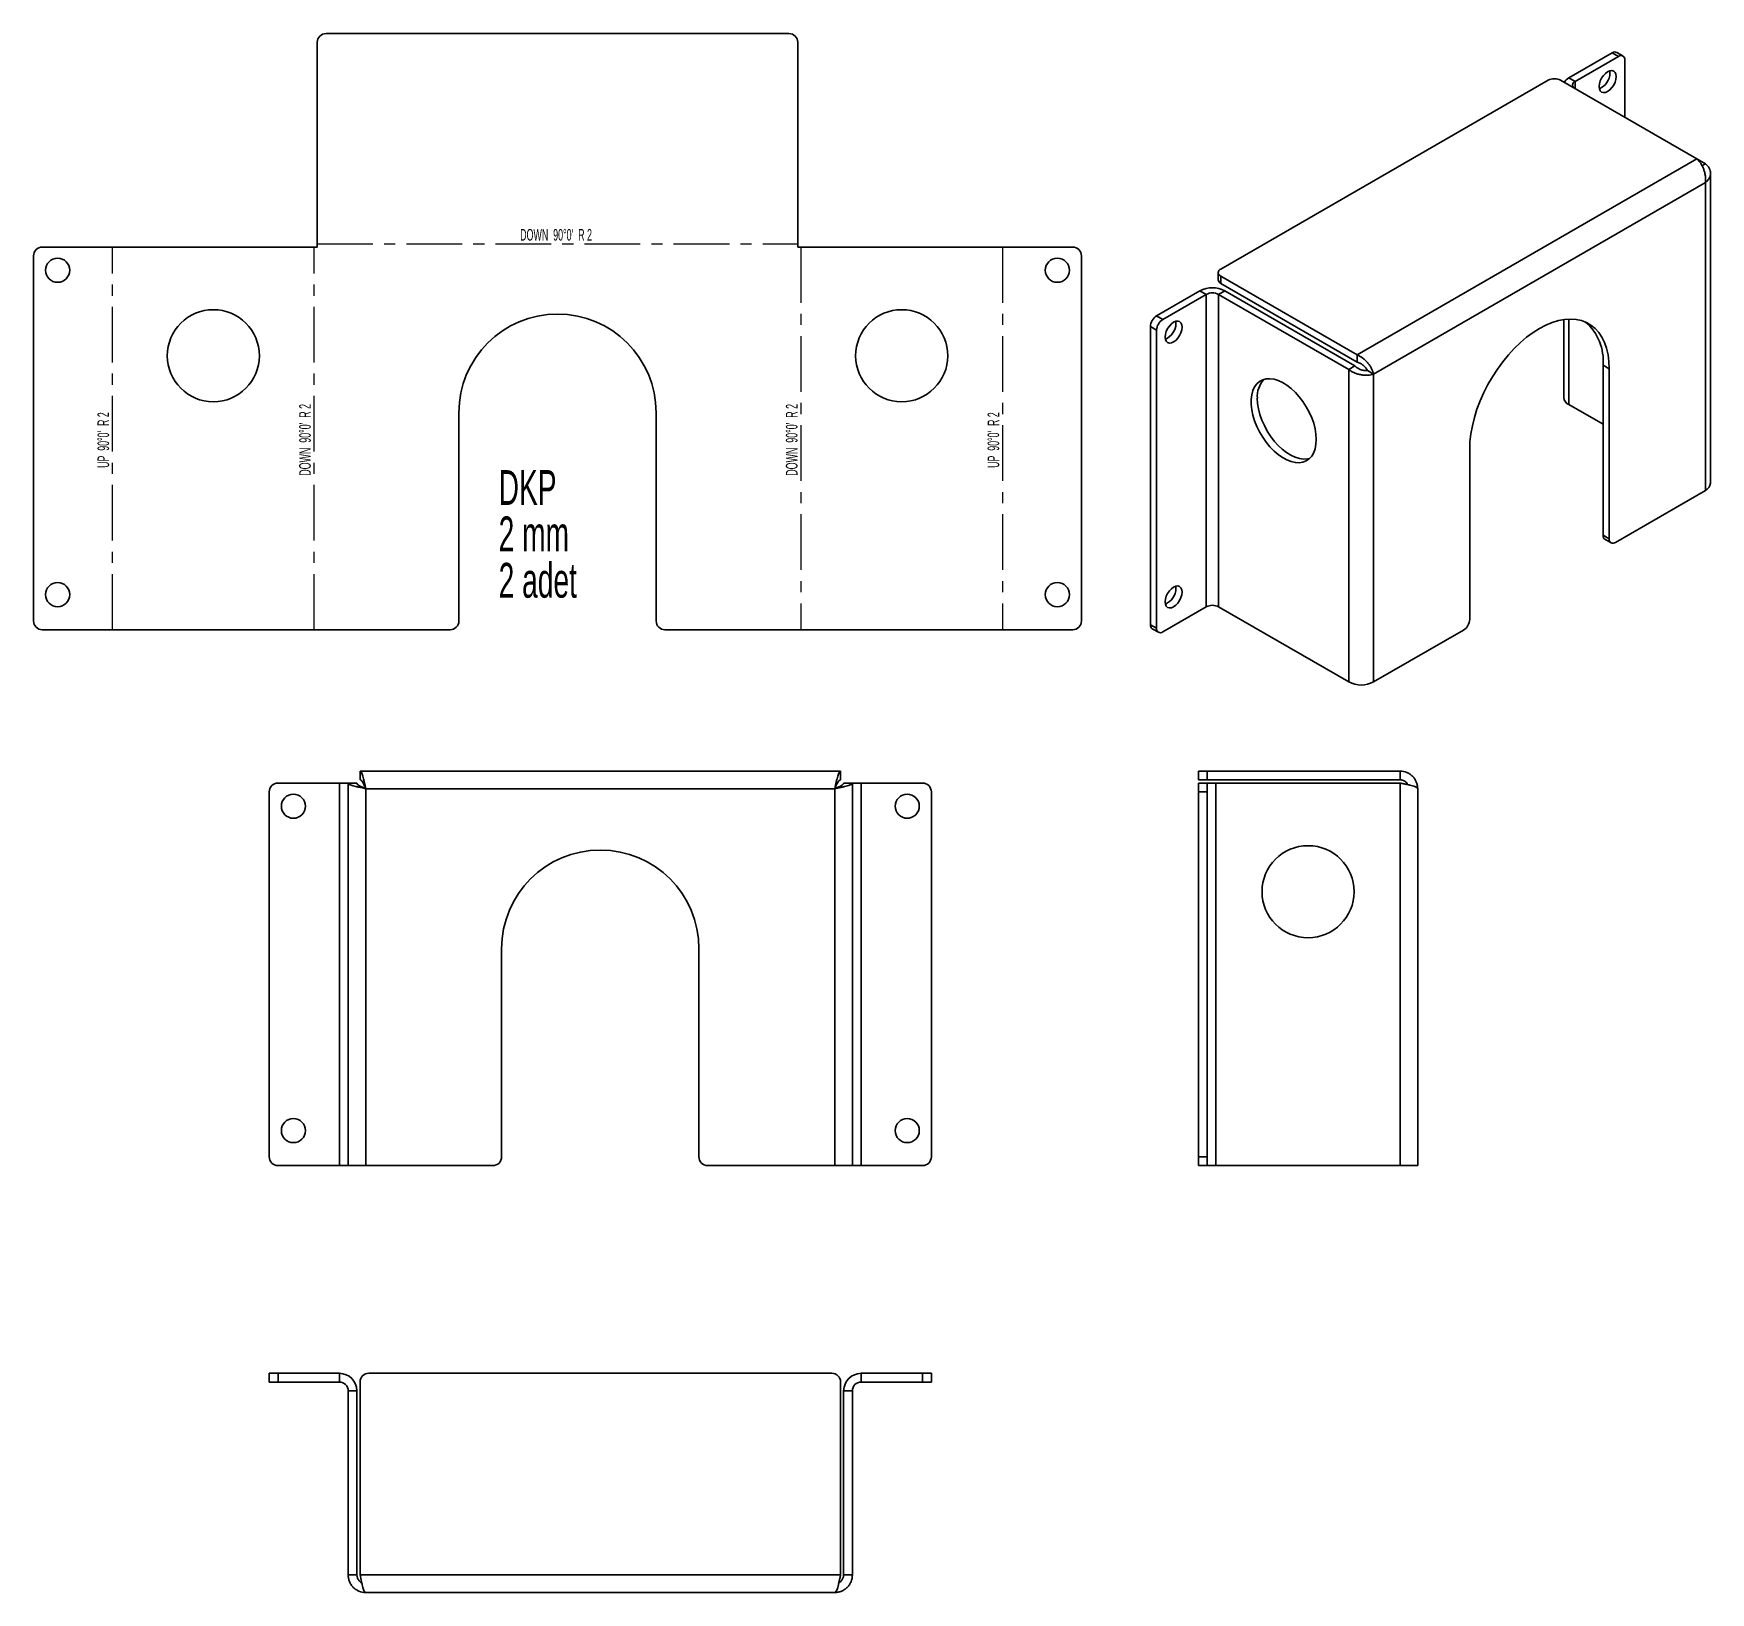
# Model space of a CAD drawing. Header units: millimetres. Extents: x 319 to 701, y -171 to 184.
import ezdxf

# ---------------------------------------------------------------- set-up
doc = ezdxf.new("R2010")
doc.units = ezdxf.units.MM
doc.linetypes.add('CENTERX2', pattern=[20.32, 12.7, -2.54, 2.54, -2.54])
doc.styles.add('SLDTEXTSTYLE0', font='TXT', dxfattribs={"width": 0.605})
doc.styles.add('SLDTEXTSTYLE1', font='TXT', dxfattribs={"width": 0.5675})
doc.styles.add('SLDTEXTSTYLE2', font='TXT', dxfattribs={"width": 0.572187})

# ---------------------------------------------------------------- blocks, each defined once
blk = doc.blocks.new('SW_NOTE_0')
at = {"color": 0, "linetype": 'Continuous', "lineweight": 0, "char_height": 7.938, "attachment_point": 1, "style": 'SLDTEXTSTYLE0'}
for s, insert in [('DKP', (0, 10.23)), ('2 mm', (0, -0.35)), ('2 adet', (0, -10.93))]:
    blk.add_mtext(s, dxfattribs=dict(at, insert=insert))

msp = doc.modelspace()

# ---------------------------------------------------------------- linework, layer by layer
at = {"color": 7, "linetype": 'Continuous', "lineweight": 35}
for p, q in [((490.93, 184.36), (385.35, 184.36)), ((383.35, 135.65), (383.35, 182.36)), ((492.93, 135.65), (492.93, 182.36)), ((668.81, 174.25), (678.71, 179.97)), ((680.13, 179.15), (678.71, 179.97)), ((681.13, 179.25), (679.71, 180.07)), ((670.23, 173.44), (680.13, 179.15)), ((681.54, 178.33), (681.54, 165.27)), ((664.07, 173.72), (589.41, 130.62)), ((698.01, 155.76), (666.9, 173.72)), ((670.23, 173.44), (668.81, 174.25)), ((670.23, 171.8), (670.23, 173.44)), ((678.18, 175.34), (678.13, 175.85)), ((698.01, 155.76), (620.52, 111.03)), ((699.93, 154.66), (698.01, 155.76)), ((699.93, 154.66), (699.15, 154.21)), ((699.93, 150.34), (624.27, 106.66)), ((699.93, 80.11), (699.93, 150.34)), ((701.1, 81.75), (701.1, 152.5)), ((320.63, 135.65), (383.35, 135.65)), ((492.93, 135.65), (555.64, 135.65)), ((318.63, 50.36), (318.63, 133.65)), ((557.64, 133.65), (557.64, 50.36)), ((588.83, 129.81), (588.83, 128.17)), ((620.52, 111.03), (589.41, 128.99)), ((589.41, 128.99), (589.41, 127.36)), ((620.52, 109.4), (589.41, 127.36)), ((574.77, 119.96), (584.67, 125.68)), ((576.18, 119.14), (586.08, 124.86)), ((586.08, 124.86), (584.67, 125.68)), ((586.08, 124.86), (586.08, 53.58)), ((588.91, 124.86), (590.33, 125.68)), ((618.61, 107.71), (588.91, 124.86)), ((588.91, 53.58), (588.91, 124.86)), ((620.02, 108.53), (590.33, 125.68)), ((574.77, 119.96), (576.18, 119.14)), ((579.19, 118.19), (579.13, 118.7)), ((667.64, 119.12), (667.64, 101.34)), ((668.81, 119.23), (668.81, 99.71)), ((574.77, 116.69), (573.35, 117.51)), ((573.35, 49.5), (573.35, 117.51)), ((574.77, 48.68), (574.77, 116.69)), ((620.52, 111.03), (620.52, 109.4)), ((618.61, 107.71), (620.02, 108.53)), ((618.61, 107.71), (618.61, 36.44)), ((622.85, 107.47), (624.27, 106.66)), ((678.01, 107.88), (676.59, 108.69)), ((676.59, 108.69), (676.59, 69.91)), ((678.01, 107.88), (678.01, 69.09)), ((624.27, 106.66), (624.27, 36.44)), ((676.59, 95.22), (668.81, 99.71)), ((415.64, 50.36), (415.64, 97.86)), ((460.64, 97.86), (460.64, 50.36)), ((646.19, 50.72), (646.19, 89.51)), ((699.93, 80.11), (679.42, 68.28)), ((676.59, 69.91), (678.01, 69.09)), ((677.01, 68.99), (678.42, 68.18)), ((579.19, 57.77), (579.13, 58.28)), ((586.08, 53.58), (576.18, 47.87)), ((588.91, 53.58), (618.61, 36.44)), ((413.64, 48.36), (320.63, 48.36)), ((555.64, 48.36), (462.64, 48.36)), ((573.35, 49.5), (574.77, 48.68)), ((573.77, 48.58), (575.18, 47.77)), ((644.77, 48.27), (624.27, 36.44)), ((502.69, 16.09), (393.1, 16.09)), ((393.1, 16.09), (393.1, 14.09)), ((502.69, 16.09), (502.69, 14.09)), ((584.32, 14.09), (584.32, 16.09)), ((584.32, 16.09), (586.32, 16.09)), ((586.32, 16.09), (586.32, 14.09)), ((630.32, 16.09), (586.32, 16.09)), ((630.32, 16.09), (630.32, 14.09)), ((374.4, 13.38), (388.4, 13.38)), ((388.4, 13.38), (388.4, -73.91)), ((390.4, 13.38), (388.4, 13.38)), ((390.4, 13.38), (392.4, 13.38)), ((390.4, 13.38), (390.4, -73.91)), ((501.4, 12.09), (394.4, 12.09)), ((394.4, 12.09), (394.4, -73.91)), ((501.4, -73.91), (501.4, 12.09)), ((505.4, 13.38), (503.4, 13.38)), ((505.4, -73.91), (505.4, 13.38)), ((507.4, 13.38), (505.4, 13.38)), ((507.4, -73.91), (507.4, 13.38)), ((507.4, 13.38), (521.4, 13.38)), ((586.32, 14.09), (584.32, 14.09)), ((584.32, 13.38), (586.32, 13.38)), ((584.32, 11.38), (584.32, 13.38)), ((630.32, 14.09), (586.32, 14.09)), ((586.32, 13.38), (586.32, 11.38)), ((588.32, 13.38), (586.32, 13.38)), ((588.32, -73.91), (588.32, 13.38)), ((630.32, 13.38), (588.32, 13.38)), ((630.32, 13.38), (630.32, -73.91)), ((634.32, 12.09), (634.32, -73.91)), ((372.4, -71.91), (372.4, 11.38)), ((523.4, 11.38), (523.4, -71.91)), ((584.32, -71.91), (584.32, 11.38)), ((586.32, 11.38), (584.32, 11.38)), ((586.32, -71.91), (586.32, 11.38)), ((425.4, -71.91), (425.4, -24.41)), ((470.4, -24.41), (470.4, -71.91)), ((584.32, -71.91), (586.32, -71.91)), ((584.32, -73.91), (584.32, -71.91)), ((586.32, -71.91), (586.32, -73.91)), ((388.4, -73.91), (374.4, -73.91)), ((388.4, -73.91), (390.4, -73.91)), ((394.4, -73.91), (390.4, -73.91)), ((423.4, -73.91), (394.4, -73.91)), ((501.4, -73.91), (472.4, -73.91)), ((505.4, -73.91), (501.4, -73.91)), ((505.4, -73.91), (507.4, -73.91)), ((521.4, -73.91), (507.4, -73.91)), ((586.32, -73.91), (584.32, -73.91)), ((586.32, -73.91), (588.32, -73.91)), ((588.32, -73.91), (630.32, -73.91)), ((634.32, -73.91), (630.32, -73.91)), ((372.4, -123.28), (372.4, -121.28)), ((372.4, -121.28), (374.4, -121.28)), ((374.4, -121.28), (374.4, -123.28)), ((374.4, -121.28), (388.4, -121.28)), ((388.4, -123.28), (388.4, -121.28)), ((500.69, -121.28), (395.1, -121.28)), ((507.4, -123.28), (507.4, -121.28)), ((507.4, -121.28), (521.4, -121.28)), ((521.4, -123.28), (521.4, -121.28)), ((521.4, -121.28), (523.4, -121.28)), ((523.4, -121.28), (523.4, -123.28)), ((374.4, -123.28), (372.4, -123.28)), ((374.4, -123.28), (388.4, -123.28)), ((390.4, -125.28), (392.4, -125.28)), ((390.4, -167.28), (390.4, -125.28)), ((392.4, -167.28), (392.4, -125.28)), ((393.1, -167.28), (393.1, -123.28)), ((502.69, -167.28), (502.69, -123.28)), ((505.4, -125.28), (503.4, -125.28)), ((503.4, -167.28), (503.4, -125.28)), ((505.4, -167.28), (505.4, -125.28)), ((507.4, -123.28), (521.4, -123.28)), ((523.4, -123.28), (521.4, -123.28)), ((390.4, -167.28), (392.4, -167.28)), ((502.69, -167.28), (393.1, -167.28)), ((505.4, -167.28), (503.4, -167.28)), ((501.4, -171.28), (394.4, -171.28))]:
    msp.add_line(p, q, dxfattribs=at)
at = {"color": 7, "linetype": 'CENTERX2'}
for p, q in [((336.64, 48.36), (336.64, 135.65)), ((382.64, 48.36), (382.64, 135.65)), ((383.35, 136.36), (492.93, 136.36)), ((493.64, 135.65), (493.64, 48.36)), ((539.64, 135.65), (539.64, 48.36))]:
    msp.add_line(p, q, dxfattribs=at)
at = {"color": 7, "linetype": 'Continuous', "lineweight": 35, "flags": 128}
for points in [[(679.6, 174.52), (679.53, 175.06), (679.34, 175.49), (679.03, 175.78), (678.63, 175.91), (678.16, 175.86), (677.65, 175.64), (677.15, 175.28), (676.68, 174.78), (676.28, 174.19), (675.97, 173.55), (675.77, 172.9), (675.71, 172.28), (675.77, 171.73), (675.97, 171.3), (676.28, 171.02), (676.68, 170.89), (677.15, 170.94), (677.65, 171.15), (678.16, 171.52), (678.63, 172.02), (679.03, 172.61), (679.34, 173.25), (679.53, 173.9), (679.6, 174.52)], [(580.6, 117.37), (580.54, 117.92), (580.34, 118.35), (580.03, 118.63), (579.63, 118.76), (579.16, 118.71), (578.66, 118.5), (578.15, 118.13), (577.69, 117.63), (577.28, 117.04), (576.97, 116.4), (576.78, 115.75), (576.71, 115.13), (576.78, 114.59), (576.97, 114.16), (577.28, 113.87), (577.69, 113.74), (578.15, 113.79), (578.66, 114.01), (579.16, 114.37), (579.63, 114.87), (580.03, 115.46), (580.34, 116.1), (580.54, 116.75), (580.6, 117.37)], [(646.19, 89.51), (646.25, 91.24), (646.46, 93.04), (646.79, 94.89), (647.26, 96.77), (647.85, 98.66), (648.57, 100.56), (649.4, 102.44), (650.34, 104.28), (651.38, 106.08), (652.51, 107.82), (653.72, 109.48), (655, 111.05), (656.35, 112.51), (657.74, 113.85), (659.17, 115.07), (660.63, 116.14), (662.1, 117.07), (663.56, 117.83), (665.02, 118.44), (666.45, 118.88), (667.84, 119.14), (669.19, 119.23), (670.47, 119.15), (671.68, 118.89), (672.82, 118.46), (673.85, 117.86), (674.79, 117.09), (675.62, 116.17), (676.34, 115.1), (676.93, 113.89), (677.4, 112.56), (677.74, 111.1), (677.94, 109.53), (678.01, 107.88)], [(611.18, 91.76), (611.12, 92.94), (610.92, 94.17), (610.6, 95.44), (610.15, 96.72), (609.59, 97.99), (608.92, 99.23), (608.16, 100.4), (607.33, 101.5), (606.43, 102.5), (605.48, 103.39), (604.5, 104.14), (603.51, 104.75), (602.53, 105.21), (601.56, 105.5), (600.64, 105.62), (599.77, 105.58), (598.97, 105.36), (598.25, 104.97), (597.64, 104.43), (597.13, 103.73), (596.75, 102.9), (596.48, 101.95), (596.35, 100.89), (596.35, 99.75), (596.48, 98.53), (596.75, 97.28), (597.13, 96), (597.64, 94.72), (598.25, 93.47), (598.97, 92.26), (599.77, 91.12), (600.64, 90.07), (601.56, 89.12), (602.53, 88.3), (603.51, 87.62), (604.5, 87.08), (605.48, 86.71), (606.43, 86.5), (607.33, 86.46), (608.16, 86.6), (608.92, 86.9), (609.59, 87.36), (610.15, 87.98), (610.6, 88.75), (610.92, 89.64), (611.12, 90.65), (611.18, 91.76)], [(609.67, 87.44), (609.17, 87.33), (608.3, 87.28), (607.37, 87.4), (606.41, 87.69), (605.42, 88.15), (604.43, 88.76), (603.45, 89.51), (602.51, 90.4), (601.61, 91.4), (600.77, 92.5), (600.01, 93.68), (599.35, 94.91), (598.79, 96.18), (598.34, 97.46), (598.01, 98.73), (597.82, 99.96), (597.75, 101.14)], [(580.6, 56.95), (580.54, 57.49), (580.34, 57.92), (580.03, 58.21), (579.63, 58.33), (579.16, 58.29), (578.66, 58.07), (578.15, 57.71), (577.69, 57.21), (577.28, 56.62), (576.97, 55.98), (576.78, 55.32), (576.71, 54.7), (576.78, 54.16), (576.97, 53.73), (577.28, 53.45), (577.69, 53.32), (578.15, 53.37), (578.66, 53.58), (579.16, 53.95), (579.63, 54.44), (580.03, 55.03), (580.34, 55.68), (580.54, 56.33), (580.6, 56.95)]]:
    msp.add_lwpolyline(points, dxfattribs=at)
at = {"color": 7, "linetype": 'Continuous', "lineweight": 35}
for centre, radius in [((324.13, 130.36), 2.75), ((552.14, 130.36), 2.75), ((359.64, 110.86), 10.5), ((516.64, 110.86), 10.5), ((324.13, 56.36), 2.75), ((552.14, 56.36), 2.75), ((377.9, 8.09), 2.75), ((517.9, 8.09), 2.75), ((609.32, -11.41), 10.5), ((377.9, -65.91), 2.75), ((517.9, -65.91), 2.75)]:
    msp.add_circle(centre, radius, dxfattribs=at)
for centre, radius, start, end in [((385.35, 182.36), 2, 90, 180), ((490.93, 182.36), 2, 0, 90), ((679.3, 179.15), 1.01, 65.6928, 125.6177), ((680.68, 178.47), 0.873, 350.7856, 129.2035), ((665.49, 170.99), 3.07, 62.6097, 117.3903), ((669.92, 172.11), 2.41, 117.3171, 152.6683), ((670.53, 172.62), 0.869, 110.5526, 247.3656), ((674.18, 175.44), 4, 293.323, 358.5374), ((320.63, 133.65), 2, 90, 180), ((555.64, 133.65), 2, 0, 90), ((589.72, 129.81), 0.873, 110.7834, 249.2166), ((587.5, 120.22), 6.15, 62.6097, 117.3903), ((589.83, 128.27), 1.01, 185.6948, 245.6253), ((587.5, 122.13), 3.07, 62.6097, 117.3903), ((438.14, 97.86), 22.5, 0, 180), ((576.43, 117.37), 3.07, 122.6054, 177.3947), ((577.84, 116.55), 3.07, 122.6054, 177.3947), ((575.19, 118.29), 4, 293.323, 358.5374), ((664.86, 109.69), 11.78, 355.1529, 48.7907), ((603.48, 101.56), 5.74, 137.167, 184.1334), ((669.64, 101.54), 2.01, 185.6946, 245.6255), ((699.1, 81.95), 2.01, 294.3747, 354.3052), ((677.57, 69.8), 0.986, 173.7021, 234.9857), ((678.87, 68.95), 0.873, 170.7859, 309.2032), ((575.19, 57.87), 4, 293.323, 358.5374), ((587.5, 50.85), 3.07, 62.6097, 117.3903), ((320.63, 50.36), 2, 180, 270), ((413.64, 50.36), 2, 270, 0), ((462.64, 50.36), 2, 180, 270), ((555.64, 50.36), 2, 270, 0), ((643.12, 50.86), 3.07, 302.6055, 357.3945), ((574.32, 49.39), 0.975, 173.3104, 235.3772), ((575.63, 48.54), 0.873, 170.7857, 309.2034), ((621.44, 41.89), 6.15, 242.6097, 297.3903), ((374.4, 11.38), 2, 90, 180), ((521.4, 11.38), 2, 0, 90), ((447.9, -24.41), 22.5, 0, 180), ((374.4, -71.91), 2, 180, 270), ((423.4, -71.91), 2, 270, 0), ((472.4, -71.91), 2, 180, 270), ((521.4, -71.91), 2, 270, 0), ((388.4, -125.28), 4, 0, 90), ((395.1, -123.28), 2, 90, 180), ((500.69, -123.28), 2, 0, 90), ((507.4, -125.28), 4, 90, 180), ((388.4, -125.28), 2, 0, 90), ((507.4, -125.28), 2, 90, 180)]:
    msp.add_arc(centre, radius, start, end, dxfattribs=at)
for points, knots in [([(698.01, 155.76), (698.16, 155.63), (698.31, 155.48), (698.59, 155.15), (698.73, 154.96), (699, 154.55), (699.12, 154.34), (699.36, 153.88), (699.46, 153.64), (699.65, 153.14), (699.73, 152.89), (699.86, 152.37), (699.91, 152.1), (700.01, 151.33), (700, 150.81), (699.93, 150.34)], [0, 0, 0, 0, 0.125, 0.125, 0.25, 0.25, 0.375, 0.375, 0.5, 0.5, 0.625, 0.625, 0.75, 0.75, 1, 1, 1, 1]), ([(699.93, 150.34), (700.11, 150.49), (700.28, 150.65), (700.57, 150.99), (700.69, 151.17), (700.89, 151.53), (700.97, 151.72), (701.07, 152.1), (701.1, 152.3), (701.1, 152.69), (701.07, 152.88), (700.97, 153.27), (700.89, 153.46), (700.6, 154.01), (700.3, 154.35), (699.93, 154.66)], [0, 0, 0, 0, 0.125, 0.125, 0.25, 0.25, 0.375, 0.375, 0.5, 0.5, 0.625, 0.625, 0.75, 0.75, 1, 1, 1, 1]), ([(624.27, 106.66), (624.23, 106.85), (624.17, 107.05), (624.02, 107.47), (623.93, 107.68), (623.71, 108.12), (623.59, 108.33), (623.31, 108.76), (623.15, 108.98), (622.81, 109.39), (622.63, 109.58), (622.25, 109.95), (622.05, 110.13), (621.42, 110.6), (620.97, 110.86), (620.52, 111.03)], [0, 0, 0, 0, 0.125, 0.125, 0.25, 0.25, 0.375, 0.375, 0.5, 0.5, 0.625, 0.625, 0.75, 0.75, 1, 1, 1, 1]), ([(618.61, 107.71), (618.8, 107.56), (619, 107.42), (619.43, 107.17), (619.66, 107.05), (620.15, 106.85), (620.4, 106.76), (620.91, 106.61), (621.18, 106.55), (621.7, 106.47), (621.96, 106.44), (622.47, 106.41), (622.73, 106.41), (623.45, 106.45), (623.89, 106.53), (624.27, 106.66)], [0, 0, 0, 0, 0.125, 0.125, 0.25, 0.25, 0.375, 0.375, 0.5, 0.5, 0.625, 0.625, 0.75, 0.75, 1, 1, 1, 1]), ([(620.02, 108.53), (620.21, 108.33), (620.43, 108.16), (620.79, 107.94), (620.92, 107.88), (621.17, 107.76), (621.31, 107.71), (621.57, 107.62), (621.7, 107.58), (621.95, 107.53), (622.08, 107.5), (622.32, 107.47), (622.44, 107.47), (622.66, 107.46), (622.76, 107.47), (622.85, 107.47)], [0, 0, 0, 0, 0.25, 0.25, 0.375, 0.375, 0.5, 0.5, 0.625, 0.625, 0.75, 0.75, 0.875, 0.875, 1, 1, 1, 1]), ([(622.85, 107.47), (622.78, 107.65), (622.66, 107.83), (622.44, 108.13), (622.36, 108.22), (622.18, 108.42), (622.08, 108.51), (621.88, 108.7), (621.77, 108.78), (621.54, 108.95), (621.42, 109.02), (621.17, 109.16), (621.04, 109.22), (620.79, 109.32), (620.66, 109.36), (620.52, 109.4)], [0, 0, 0, 0, 0.25, 0.25, 0.375, 0.375, 0.5, 0.5, 0.625, 0.625, 0.75, 0.75, 0.875, 0.875, 1, 1, 1, 1]), ([(394.4, 12.09), (394.34, 12.35), (394.29, 12.61), (394.18, 13.12), (394.13, 13.38), (394.02, 13.86), (393.97, 14.09), (393.86, 14.53), (393.8, 14.73), (393.7, 15.1), (393.64, 15.27), (393.54, 15.56), (393.48, 15.68), (393.32, 15.98), (393.21, 16.09), (393.1, 16.09)], [0, 0, 0, 0, 0.125, 0.125, 0.25, 0.25, 0.375, 0.375, 0.5, 0.5, 0.625, 0.625, 0.75, 0.75, 1, 1, 1, 1]), ([(502.69, 16.09), (502.64, 16.09), (502.58, 16.06), (502.48, 15.96), (502.42, 15.88), (502.31, 15.68), (502.26, 15.56), (502.15, 15.27), (502.1, 15.1), (501.99, 14.73), (501.94, 14.53), (501.83, 14.1), (501.77, 13.86), (501.61, 13.14), (501.51, 12.62), (501.4, 12.09)], [0, 0, 0, 0, 0.125, 0.125, 0.25, 0.25, 0.375, 0.375, 0.5, 0.5, 0.625, 0.625, 0.75, 0.75, 1, 1, 1, 1]), ([(634.32, 12.09), (634.32, 12.35), (634.29, 12.61), (634.19, 13.12), (634.12, 13.38), (633.91, 13.86), (633.79, 14.09), (633.5, 14.53), (633.33, 14.73), (632.96, 15.1), (632.76, 15.27), (632.33, 15.56), (632.09, 15.68), (631.37, 15.98), (630.85, 16.09), (630.32, 16.09)], [0, 0, 0, 0, 0.125, 0.125, 0.25, 0.25, 0.375, 0.375, 0.5, 0.5, 0.625, 0.625, 0.75, 0.75, 1, 1, 1, 1]), ([(390.4, 13.38), (390.4, 13.33), (390.42, 13.27), (390.52, 13.17), (390.6, 13.11), (390.8, 13), (390.92, 12.95), (391.21, 12.84), (391.38, 12.79), (391.75, 12.68), (391.95, 12.63), (392.39, 12.52), (392.62, 12.47), (393.34, 12.31), (393.87, 12.2), (394.4, 12.09)], [0, 0, 0, 0, 0.125, 0.125, 0.25, 0.25, 0.375, 0.375, 0.5, 0.5, 0.625, 0.625, 0.75, 0.75, 1, 1, 1, 1]), ([(392.4, 13.38), (392.4, 13.27), (392.45, 13.17), (392.6, 13), (392.66, 12.95), (392.81, 12.84), (392.89, 12.79), (393.08, 12.68), (393.18, 12.63), (393.39, 12.52), (393.51, 12.47), (393.75, 12.36), (393.88, 12.31), (394.13, 12.2), (394.27, 12.14), (394.4, 12.09)], [0, 0, 0, 0, 0.25, 0.25, 0.375, 0.375, 0.5, 0.5, 0.625, 0.625, 0.75, 0.75, 0.875, 0.875, 1, 1, 1, 1]), ([(394.4, 12.09), (394.29, 12.35), (394.18, 12.61), (394.02, 12.98), (393.97, 13.09), (393.86, 13.31), (393.8, 13.41), (393.7, 13.6), (393.64, 13.68), (393.54, 13.82), (393.48, 13.89), (393.37, 13.99), (393.32, 14.02), (393.21, 14.08), (393.16, 14.09), (393.1, 14.09)], [0, 0, 0, 0, 0.25, 0.25, 0.375, 0.375, 0.5, 0.5, 0.625, 0.625, 0.75, 0.75, 0.875, 0.875, 1, 1, 1, 1]), ([(502.69, 14.09), (502.58, 14.09), (502.48, 14.04), (502.31, 13.89), (502.26, 13.82), (502.15, 13.68), (502.1, 13.6), (501.99, 13.41), (501.94, 13.31), (501.83, 13.09), (501.77, 12.98), (501.67, 12.73), (501.61, 12.61), (501.51, 12.35), (501.45, 12.22), (501.4, 12.09)], [0, 0, 0, 0, 0.25, 0.25, 0.375, 0.375, 0.5, 0.5, 0.625, 0.625, 0.75, 0.75, 0.875, 0.875, 1, 1, 1, 1]), ([(501.4, 12.09), (501.66, 12.14), (501.92, 12.2), (502.43, 12.3), (502.69, 12.36), (503.17, 12.47), (503.4, 12.52), (503.83, 12.63), (504.04, 12.68), (504.41, 12.79), (504.57, 12.84), (504.87, 12.95), (504.99, 13), (505.29, 13.16), (505.4, 13.27), (505.4, 13.38)], [0, 0, 0, 0, 0.125, 0.125, 0.25, 0.25, 0.375, 0.375, 0.5, 0.5, 0.625, 0.625, 0.75, 0.75, 1, 1, 1, 1]), ([(501.4, 12.09), (501.66, 12.2), (501.92, 12.3), (502.28, 12.47), (502.4, 12.52), (502.62, 12.63), (502.72, 12.68), (502.9, 12.79), (502.99, 12.84), (503.13, 12.95), (503.19, 13), (503.29, 13.11), (503.33, 13.17), (503.38, 13.27), (503.4, 13.33), (503.4, 13.38)], [0, 0, 0, 0, 0.25, 0.25, 0.375, 0.375, 0.5, 0.5, 0.625, 0.625, 0.75, 0.75, 0.875, 0.875, 1, 1, 1, 1]), ([(632.06, 13.01), (631.99, 13.15), (631.8, 13.51), (631.25, 13.9), (630.71, 14.08), (630.39, 14.09), (630.32, 14.09)], [0, 0, 0, 0, 0.2257936, 0.561844, 0.8978958, 1, 1, 1, 1]), ([(630.32, 13.38), (630.58, 13.33), (630.84, 13.27), (631.35, 13.17), (631.61, 13.11), (632.09, 13), (632.32, 12.95), (632.76, 12.84), (632.96, 12.79), (633.33, 12.68), (633.5, 12.63), (633.79, 12.52), (633.91, 12.47), (634.21, 12.31), (634.32, 12.2), (634.32, 12.09)], [0, 0, 0, 0, 0.125, 0.125, 0.25, 0.25, 0.375, 0.375, 0.5, 0.5, 0.625, 0.625, 0.75, 0.75, 1, 1, 1, 1]), ([(390.4, -167.28), (390.4, -167.54), (390.42, -167.8), (390.52, -168.31), (390.6, -168.56), (390.8, -169.05), (390.92, -169.28), (391.21, -169.71), (391.38, -169.92), (391.75, -170.29), (391.95, -170.45), (392.39, -170.75), (392.62, -170.87), (393.34, -171.17), (393.87, -171.28), (394.4, -171.28)], [0, 0, 0, 0, 0.125, 0.125, 0.25, 0.25, 0.375, 0.375, 0.5, 0.5, 0.625, 0.625, 0.75, 0.75, 1, 1, 1, 1]), ([(392.4, -167.28), (392.42, -167.52), (392.47, -168.01), (392.88, -168.62), (393.25, -168.99), (393.49, -169.06), (393.49, -169.06)], [0, 0, 0, 0, 0.33248, 0.66496, 0.997309, 1, 1, 1, 1]), ([(394.4, -171.28), (394.34, -171.28), (394.29, -171.25), (394.18, -171.15), (394.13, -171.07), (394.02, -170.87), (393.97, -170.75), (393.86, -170.46), (393.8, -170.29), (393.7, -169.92), (393.64, -169.72), (393.54, -169.28), (393.48, -169.05), (393.32, -168.33), (393.21, -167.8), (393.1, -167.28)], [0, 0, 0, 0, 0.125, 0.125, 0.25, 0.25, 0.375, 0.375, 0.5, 0.5, 0.625, 0.625, 0.75, 0.75, 1, 1, 1, 1]), ([(502.69, -167.28), (502.64, -167.54), (502.58, -167.8), (502.48, -168.31), (502.42, -168.56), (502.31, -169.05), (502.26, -169.28), (502.15, -169.71), (502.1, -169.92), (501.99, -170.29), (501.94, -170.45), (501.83, -170.75), (501.77, -170.87), (501.61, -171.17), (501.51, -171.28), (501.4, -171.28)], [0, 0, 0, 0, 0.125, 0.125, 0.25, 0.25, 0.375, 0.375, 0.5, 0.5, 0.625, 0.625, 0.75, 0.75, 1, 1, 1, 1]), ([(501.4, -171.28), (501.66, -171.28), (501.92, -171.25), (502.43, -171.15), (502.69, -171.07), (503.17, -170.87), (503.4, -170.75), (503.83, -170.46), (504.04, -170.29), (504.41, -169.92), (504.57, -169.72), (504.87, -169.28), (504.99, -169.05), (505.29, -168.33), (505.4, -167.8), (505.4, -167.28)], [0, 0, 0, 0, 0.125, 0.125, 0.25, 0.25, 0.375, 0.375, 0.5, 0.5, 0.625, 0.625, 0.75, 0.75, 1, 1, 1, 1]), ([(502.31, -169.02), (502.46, -168.94), (502.82, -168.75), (503.21, -168.21), (503.38, -167.67), (503.39, -167.35), (503.4, -167.28)], [0, 0, 0, 0, 0.226744, 0.562383, 0.898021, 1, 1, 1, 1])]:
    msp.add_open_spline(points, degree=3, knots=knots, dxfattribs=at)

# ---------------------------------------------------------------- block references
at = {"color": 7, "linetype": 'Continuous', "lineweight": 0}
msp.add_blockref('SW_NOTE_0', (424.71, 74.53), dxfattribs=at)

# ---------------------------------------------------------------- texts
at = {"color": 7, "linetype": 'Continuous', "lineweight": 0, "insert": (437.81, 139.77), "char_height": 2.6458, "attachment_point": 2, "style": 'SLDTEXTSTYLE2'}
msp.add_mtext("DOWN  90°0'  R 2", dxfattribs=at)
at = {"color": 7, "linetype": 'Continuous', "lineweight": 0, "char_height": 2.6458, "attachment_point": 2, "rotation": 90}
for s, insert, style in [("DOWN  90°0'  R 2", (379.22, 91.67), 'SLDTEXTSTYLE2'), ("DOWN  90°0'  R 2", (490.23, 91.67), 'SLDTEXTSTYLE2'), ("UP  90°0'  R 2", (333.22, 91.62), 'SLDTEXTSTYLE1'), ("UP  90°0'  R 2", (536.23, 91.62), 'SLDTEXTSTYLE1')]:
    msp.add_mtext(s, dxfattribs=dict(at, insert=insert, style=style))

doc.saveas('drawing.dxf')
